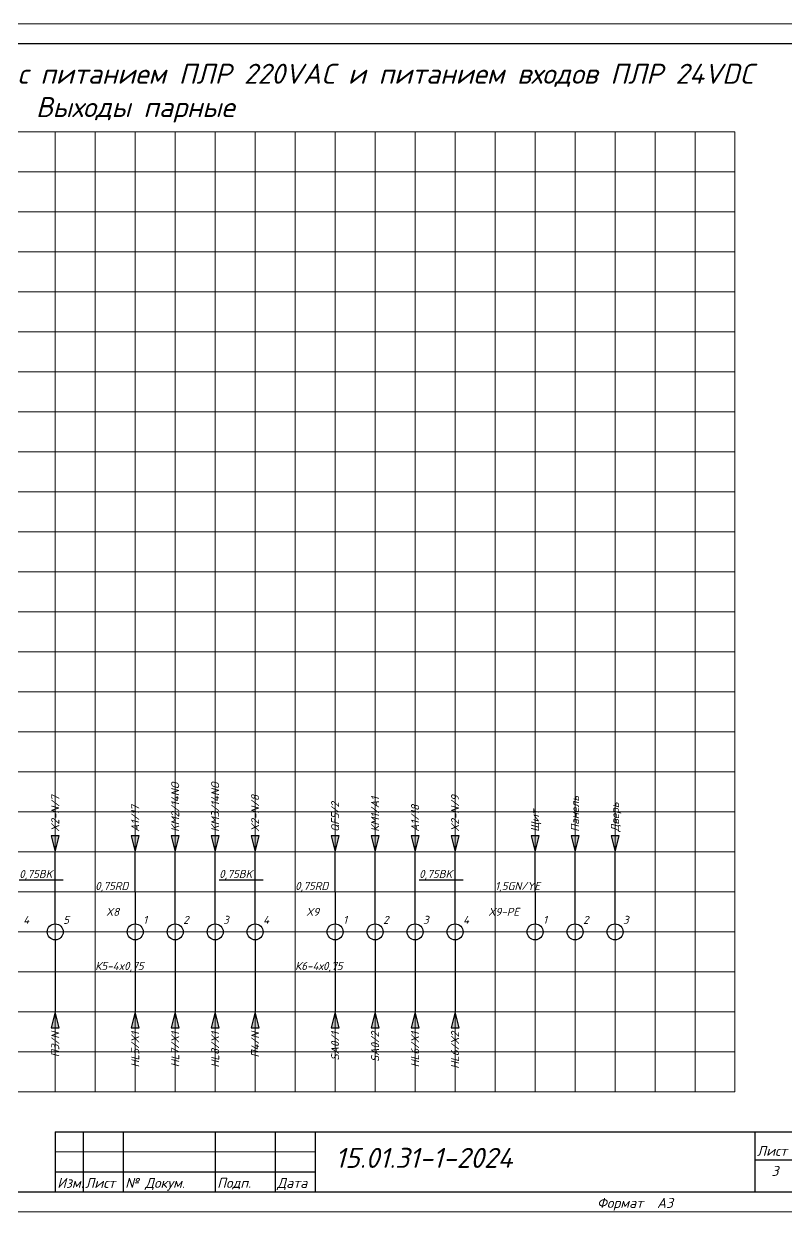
# Model space of a CAD drawing. Header units: millimetres. Extents: x 0 to 53000, y -591 to 24400.
# Drawn here: x 12002.1 to 12192.8, y 300.2 to 597 of the extents above; entities that cross this region are included whole.
import ezdxf
from ezdxf.enums import TextEntityAlignment as Align

# ---------------------------------------------------------------- set-up
doc = ezdxf.new("R2010")
doc.units = ezdxf.units.MM
for name, color, linetype, lineweight in [('4', 4, 'Continuous', 15), ('Основная', 7, 'Continuous', 30), ('Тонкая для кабелей', 7, 'Continuous', 15)]:
    doc.layers.add(name, color=color, linetype=linetype, lineweight=lineweight)
doc.layers.add('Привязки', color=2, linetype='Continuous', lineweight=0, plot=False, transparency=0.8)
doc.layers.add('рамка', color=253, linetype='Continuous', lineweight=5, transparency=0.8)
doc.styles.add('текст', font='isocpeui.ttf')

# ---------------------------------------------------------------- blocks, each defined once
blk = doc.blocks.new('*U110')
for p, q in [((230, 20), (415, 20)), ((230, 20), (230, 5)), ((237, 20), (237, 5)), ((247, 20), (247, 5)), ((270, 20), (270, 5)), ((285, 20), (285, 5)), ((295, 20), (295, 5)), ((405, 20), (405, 5)), ((405, 13), (415, 13)), ((230, 10), (295, 10)), ((230, 5), (295, 5))]:
    blk.add_line(p, q)
blk.add_lwpolyline([(20, 5), (415, 5), (415, 292), (20, 292)], close=True)
at = {"layer": '4'}
blk.add_line((230, 15), (295, 15), dxfattribs=at)
at = {"layer": 'Привязки'}
blk.add_lwpolyline([(0, 0), (420, 0), (420, 297), (0, 297)], close=True, dxfattribs=at)
at = {"layer": 'рамка'}
blk.add_lwpolyline([(0, 297), (420, 297), (420, 0), (0, 0)], close=True, dxfattribs=at)
at = {"style": 'текст'}
for s, p in [('Лист', (405.5, 14)), ('Изм.', (230.5, 6)), ('Лист', (237.5, 6)), ('№ Докум.', (247.5, 6)), ('Подп.', (270.5, 6)), ('Дата', (285.5, 6)), ('Формат', (365.5, 1)), ('А3', (380.5, 1))]:
    blk.add_text(s, height=2.5, dxfattribs=at).set_placement(p)
for tag, p, height in [('12', (90, 292), 0.00000373), ('13', (90, 292), 0.00000373), ('27', (90, 292), 0.00000522), ('29', (105, 249), 3.5), ('ИЗМ2', (230.5, 16), 2.5), ('ЛИСТИЗМ2', (237.5, 16), 2.5), ('№ДОКУМИЗМ2', (247.5, 16), 2.5), ('28', (415, 20), 0.0000438), ('ОБОЗНАЧЕНИЕ', (300, 11), 5), ('ИЗМ1', (230.5, 11), 2.5), ('ЛИСТИЗМ1', (237.5, 11), 2.5), ('№ДОКУМИЗМ1', (247.5, 11), 2.5), ('ПОДПИЗМ1', (270.5, 11), 2.5), ('ДАТАИЗМ1', (285.5, 11), 2.5), ('ДАТАНКОНТР', (285.5, 11), 2.5), ('ДАТАУТВ', (285.5, 6), 2.5), ('РАЗРАБ', (415, 5), 0.0000135), ('ЛИСТОВ', (415, 5), 0.0000135), ('ПРОВ', (415, 5), 0.0000135), ('ТКОНТР', (415, 5), 0.0000135), ('НКОНТР', (415, 5), 0.0000135), ('УТВ', (415, 5), 0.0000135), ('10', (415, 5), 0.0000135), ('11', (415, 5), 0.0000135), ('ПОДПИЗМ2', (415, 5), 0.0000135), ('ДАТАИЗМ2', (415, 5), 0.0000135), ('ИЗМ3', (415, 5), 0.0000135), ('ЛИСТИЗМ3', (415, 5), 0.0000135), ('№ДОКУМИЗМ3', (415, 5), 0.0000135), ('ПОДПИЗМ3', (415, 5), 0.0000135), ('ДАТАИЗМ3', (415, 5), 0.0000135), ('ИЗМ4', (415, 5), 0.0000135), ('ЛИСТИЗМ4', (415, 5), 0.0000135), ('№ДОКУМИЗМ4', (415, 5), 0.0000135), ('ПОДПИЗМ4', (415, 5), 0.0000135), ('ДАТАИЗМ4', (415, 5), 0.0000135), ('ДАТАРАЗРАБ', (415, 5), 0.0000135), ('ДАТАПРОВ', (415, 5), 0.0000135), ('ДАТАТКОНТР', (415, 5), 0.0000135)]:
    blk.add_attdef(tag, p, '', height=height, dxfattribs=at)
for tag, p, height, rotation in [('ОБОЗНАЧЕНИЕ-ВЕРХ', (85, 286), 3.5, 180), ('ПРИМЕНЯЕМОСТЬ', (19, 232.5), 2.5, 90), ('СПРАВ№', (19, 172.5), 2.5, 90), ('ДАТАУЧЁТАДУБЛ', (19, 115.5), 2.5, 90), ('ИНВ№ДУБЛ', (19, 90.5), 2.5, 90), ('ВЗАМИНВ№', (19, 65.5), 2.5, 90), ('ДАТАУЧЁТА', (19, 30.5), 2.5, 90), ('ИНВ№ПОДЛ', (19, 5.5), 2.5, 90)]:
    blk.add_attdef(tag, p, '', height=height, rotation=rotation, dxfattribs=at)
blk.add_attdef('30', text='', height=5, dxfattribs=at).set_placement((355, 34), align=Align.MIDDLE)
for tag, height, p in [('ЛИСТ', 2.5, (410, 9)), ('НАИМЕНОВАНИЕ1', 0.000027, (415, 5)), ('НАИМЕНОВАНИЕ2', 0.0000189, (415, 5)), ('НАИМЕНОВАНИЕ3', 0.0000189, (415, 5)), ('НАИМЕНОВАНИЕ4', 0.0000135, (415, 5)), ('МАССА', 0.0000189, (415, 5)), ('МАСШТАБ', 0.0000189, (415, 5)), ('МАТЕРИАЛ1', 0.0000135, (415, 5)), ('МАТЕРИАЛ2', 0.0000135, (415, 5)), ('МАТЕРИАЛ3', 0.0000135, (415, 5)), ('ПРЕДПРИЯТИЕ1', 0.0000189, (415, 5)), ('ПРЕДПРИЯТИЕ2', 0.0000189, (415, 5)), ('ПРЕДПРИЯТИЕ3', 0.0000189, (415, 5))]:
    blk.add_attdef(tag, text='', height=height, dxfattribs=at).set_placement(p, align=Align.CENTER)
for tag in ['ЛИТЕРА', 'ЛИТЕРА2', 'ЛИТЕРА3']:
    blk.add_attdef(tag, text='', height=0.0000135, dxfattribs=at).set_placement((415, 5), align=Align.RIGHT)
for tag in ['ИНДЕКС', 'ИНДЕКС2', 'ИНДЕКС3']:
    blk.add_attdef(tag, text='', height=0.0000135, dxfattribs=at).set_placement((415, 5), align=Align.TOP_LEFT)

msp = doc.modelspace()

# ---------------------------------------------------------------- hatches: boundary and pattern name
at = {"layer": 'Основная'}
h = msp.add_hatch(color=256, dxfattribs=at)
h.dxf.hatch_style = 1
h.paths.add_polyline_path([(12010, 390), (12011, 394), (12010, 394)])
h.paths.add_polyline_path([(12010, 390), (12010, 394), (12009, 394)])
h = msp.add_hatch(color=256, dxfattribs=at)
h.dxf.hatch_style = 1
h.paths.add_polyline_path([(12030, 390), (12031, 394), (12030, 394)])
h.paths.add_polyline_path([(12030, 390), (12030, 394), (12029, 394)])
h = msp.add_hatch(color=256, dxfattribs=at)
h.dxf.hatch_style = 1
h.paths.add_polyline_path([(12040, 390), (12041, 394), (12040, 394)])
h.paths.add_polyline_path([(12040, 390), (12040, 394), (12039, 394)])
h = msp.add_hatch(color=256, dxfattribs=at)
h.dxf.hatch_style = 1
h.paths.add_polyline_path([(12050, 390), (12051, 394), (12050, 394)])
h.paths.add_polyline_path([(12050, 390), (12050, 394), (12049, 394)])
h = msp.add_hatch(color=256, dxfattribs=at)
h.dxf.hatch_style = 1
h.paths.add_polyline_path([(12060, 390), (12061, 394), (12060, 394)])
h.paths.add_polyline_path([(12060, 390), (12060, 394), (12059, 394)])
h = msp.add_hatch(color=256, dxfattribs=at)
h.dxf.hatch_style = 1
h.paths.add_polyline_path([(12080, 390), (12081, 394), (12080, 394)])
h.paths.add_polyline_path([(12080, 390), (12080, 394), (12079, 394)])
h = msp.add_hatch(color=256, dxfattribs=at)
h.dxf.hatch_style = 1
h.paths.add_polyline_path([(12090, 390), (12091, 394), (12090, 394)])
h.paths.add_polyline_path([(12090, 390), (12090, 394), (12089, 394)])
h = msp.add_hatch(color=256, dxfattribs=at)
h.dxf.hatch_style = 1
h.paths.add_polyline_path([(12100, 390), (12101, 394), (12100, 394)])
h.paths.add_polyline_path([(12100, 390), (12100, 394), (12099, 394)])
h = msp.add_hatch(color=256, dxfattribs=at)
h.dxf.hatch_style = 1
h.paths.add_polyline_path([(12110, 390), (12111, 394), (12110, 394)])
h.paths.add_polyline_path([(12110, 390), (12110, 394), (12109, 394)])
h = msp.add_hatch(color=256, dxfattribs=at)
h.dxf.hatch_style = 1
h.paths.add_polyline_path([(12130, 390), (12131, 394), (12130, 394)])
h.paths.add_polyline_path([(12130, 390), (12130, 394), (12129, 394)])
h = msp.add_hatch(color=256, dxfattribs=at)
h.dxf.hatch_style = 1
h.paths.add_polyline_path([(12140, 390), (12141, 394), (12140, 394)])
h.paths.add_polyline_path([(12140, 390), (12140, 394), (12139, 394)])
h = msp.add_hatch(color=256, dxfattribs=at)
h.dxf.hatch_style = 1
h.paths.add_polyline_path([(12150, 390), (12151, 394), (12150, 394)])
h.paths.add_polyline_path([(12150, 390), (12150, 394), (12149, 394)])
h = msp.add_hatch(color=256, dxfattribs=at)
h.dxf.hatch_style = 1
h.paths.add_polyline_path([(12010, 350), (12009, 346), (12010, 346)])
h.paths.add_polyline_path([(12010, 350), (12010, 346), (12011, 346)])
h = msp.add_hatch(color=256, dxfattribs=at)
h.dxf.hatch_style = 1
h.paths.add_polyline_path([(12030, 350), (12029, 346), (12030, 346)])
h.paths.add_polyline_path([(12030, 350), (12030, 346), (12031, 346)])
h = msp.add_hatch(color=256, dxfattribs=at)
h.dxf.hatch_style = 1
h.paths.add_polyline_path([(12040, 350), (12039, 346), (12040, 346)])
h.paths.add_polyline_path([(12040, 350), (12040, 346), (12041, 346)])
h = msp.add_hatch(color=256, dxfattribs=at)
h.dxf.hatch_style = 1
h.paths.add_polyline_path([(12050, 350), (12049, 346), (12050, 346)])
h.paths.add_polyline_path([(12050, 350), (12050, 346), (12051, 346)])
h = msp.add_hatch(color=256, dxfattribs=at)
h.dxf.hatch_style = 1
h.paths.add_polyline_path([(12060, 350), (12059, 346), (12060, 346)])
h.paths.add_polyline_path([(12060, 350), (12060, 346), (12061, 346)])
h = msp.add_hatch(color=256, dxfattribs=at)
h.dxf.hatch_style = 1
h.paths.add_polyline_path([(12080, 350), (12079, 346), (12080, 346)])
h.paths.add_polyline_path([(12080, 350), (12080, 346), (12081, 346)])
h = msp.add_hatch(color=256, dxfattribs=at)
h.dxf.hatch_style = 1
h.paths.add_polyline_path([(12090, 350), (12089, 346), (12090, 346)])
h.paths.add_polyline_path([(12090, 350), (12090, 346), (12091, 346)])
h = msp.add_hatch(color=256, dxfattribs=at)
h.dxf.hatch_style = 1
h.paths.add_polyline_path([(12100, 350), (12099, 346), (12100, 346)])
h.paths.add_polyline_path([(12100, 350), (12100, 346), (12101, 346)])
h = msp.add_hatch(color=256, dxfattribs=at)
h.dxf.hatch_style = 1
h.paths.add_polyline_path([(12110, 350), (12109, 346), (12110, 346)])
h.paths.add_polyline_path([(12110, 350), (12110, 346), (12111, 346)])

# ---------------------------------------------------------------- linework, layer by layer
for p, q in [((12009, 394), (12010, 390)), ((12011, 394), (12009, 394)), ((12010, 390), (12011, 394)), ((12029, 394), (12030, 390)), ((12031, 394), (12029, 394)), ((12030, 390), (12031, 394)), ((12039, 394), (12040, 390)), ((12041, 394), (12039, 394)), ((12040, 390), (12041, 394)), ((12049, 394), (12050, 390)), ((12051, 394), (12049, 394)), ((12050, 390), (12051, 394)), ((12059, 394), (12060, 390)), ((12061, 394), (12059, 394)), ((12060, 390), (12061, 394)), ((12079, 394), (12080, 390)), ((12081, 394), (12079, 394)), ((12080, 390), (12081, 394)), ((12089, 394), (12090, 390)), ((12091, 394), (12089, 394)), ((12090, 390), (12091, 394)), ((12099, 394), (12100, 390)), ((12101, 394), (12099, 394)), ((12100, 390), (12101, 394)), ((12109, 394), (12110, 390)), ((12111, 394), (12109, 394)), ((12110, 390), (12111, 394)), ((12129, 394), (12130, 390)), ((12131, 394), (12129, 394)), ((12130, 390), (12131, 394)), ((12139, 394), (12140, 390)), ((12141, 394), (12139, 394)), ((12140, 390), (12141, 394)), ((12149, 394), (12150, 390)), ((12151, 394), (12149, 394)), ((12150, 390), (12151, 394)), ((12010, 380), (12010, 390)), ((12030, 380), (12030, 390)), ((12040, 380), (12040, 390)), ((12050, 380), (12050, 390)), ((12060, 380), (12060, 390)), ((12080, 380), (12080, 390)), ((12090, 380), (12090, 390)), ((12100, 380), (12100, 390)), ((12110, 380), (12110, 390)), ((12130, 380), (12130, 390)), ((12140, 380), (12140, 390)), ((12150, 380), (12150, 390)), ((12001, 383), (12012, 383)), ((12051, 383), (12062, 383)), ((12101, 383), (12112, 383)), ((12010, 372), (12010, 380)), ((12030, 380), (12030, 372)), ((12040, 372), (12040, 380)), ((12050, 372), (12050, 380)), ((12060, 372), (12060, 380)), ((12080, 380), (12080, 372)), ((12090, 372), (12090, 380)), ((12100, 372), (12100, 380)), ((12110, 372), (12110, 380)), ((12130, 380), (12130, 372)), ((12140, 372), (12140, 380)), ((12150, 372), (12150, 380)), ((12010, 368), (12010, 350)), ((12030, 368), (12030, 350)), ((12040, 368), (12040, 350)), ((12050, 368), (12050, 350)), ((12060, 368), (12060, 350)), ((12080, 368), (12080, 360)), ((12090, 368), (12090, 360)), ((12100, 368), (12100, 360)), ((12110, 368), (12110, 360)), ((12080, 360), (12080, 350)), ((12090, 360), (12090, 350)), ((12100, 360), (12100, 350)), ((12110, 360), (12110, 350)), ((12010, 350), (12009, 346)), ((12011, 346), (12010, 350)), ((12030, 350), (12029, 346)), ((12031, 346), (12030, 350)), ((12040, 350), (12039, 346)), ((12041, 346), (12040, 350)), ((12050, 350), (12049, 346)), ((12051, 346), (12050, 350)), ((12060, 350), (12059, 346)), ((12061, 346), (12060, 350)), ((12080, 350), (12079, 346)), ((12081, 346), (12080, 350)), ((12090, 350), (12089, 346)), ((12091, 346), (12090, 350)), ((12100, 350), (12099, 346)), ((12101, 346), (12100, 350)), ((12110, 350), (12109, 346)), ((12111, 346), (12110, 350)), ((12009, 346), (12011, 346)), ((12029, 346), (12031, 346)), ((12039, 346), (12041, 346)), ((12049, 346), (12051, 346)), ((12059, 346), (12061, 346)), ((12079, 346), (12081, 346)), ((12089, 346), (12091, 346)), ((12099, 346), (12101, 346)), ((12109, 346), (12111, 346))]:
    msp.add_line(p, q, dxfattribs=at)
for centre in [(12010, 370), (12030, 370), (12040, 370), (12050, 370), (12060, 370), (12080, 370), (12090, 370), (12100, 370), (12110, 370), (12130, 370), (12140, 370), (12150, 370)]:
    msp.add_circle(centre, 2, dxfattribs=at)
at = {"layer": 'Привязки'}
for p, q in [((11810, 570), (12180, 570)), ((12010, 570), (12010, 330)), ((12020, 570), (12020, 330)), ((12030, 570), (12030, 330)), ((12040, 570), (12040, 330)), ((12050, 570), (12050, 330)), ((12060, 570), (12060, 330)), ((12070, 570), (12070, 330)), ((12080, 570), (12080, 330)), ((12090, 570), (12090, 330)), ((12100, 570), (12100, 330)), ((12110, 570), (12110, 330)), ((12120, 570), (12120, 330)), ((12130, 570), (12130, 330)), ((12140, 570), (12140, 330)), ((12150, 570), (12150, 330)), ((12160, 570), (12160, 330)), ((12170, 570), (12170, 330)), ((12180, 570), (12180, 330)), ((11810, 560), (12180, 560)), ((11810, 550), (12180, 550)), ((11810, 540), (12180, 540)), ((11810, 530), (12180, 530)), ((11810, 520), (12180, 520)), ((11810, 510), (12180, 510)), ((11810, 500), (12180, 500)), ((11810, 490), (12180, 490)), ((11810, 480), (12180, 480)), ((11810, 470), (12180, 470)), ((11810, 460), (12180, 460)), ((11810, 450), (12180, 450)), ((11810, 440), (12180, 440)), ((11810, 430), (12180, 430)), ((11810, 420), (12180, 420)), ((11810, 410), (12180, 410)), ((11810, 400), (12180, 400)), ((11810, 390), (12180, 390)), ((11810, 380), (12180, 380)), ((11810, 370), (12180, 370)), ((11810, 360), (12180, 360)), ((11810, 350), (12180, 350)), ((11810, 340), (12180, 340)), ((12180, 330), (12000, 330))]:
    msp.add_line(p, q, dxfattribs=at)
at = {"layer": 'Тонкая для кабелей'}
for p, q in [((12052, 380), (12020, 380)), ((12102, 380), (12070, 380)), ((12152, 380), (12120, 380)), ((12012, 360), (11960, 360)), ((12062, 360), (12020, 360)), ((12112, 360), (12070, 360))]:
    msp.add_line(p, q, dxfattribs=at)

# ---------------------------------------------------------------- block references
ref = msp.add_blockref('*U110', (11780, 300))
ref.add_attrib('ОБОЗНАЧЕНИЕ', '15.01.31-1-2024', (12080, 311), dxfattribs={"height": 5, "style": 'текст'})
ref.add_attrib('ЛИСТ', '3', dxfattribs={"height": 2.5, "style": 'текст'}).set_placement((12190, 309), align=Align.CENTER)

# ---------------------------------------------------------------- texts
at = {"layer": 'Основная', "style": 'текст'}
for s, width, heights, insert, char_height, attachment_point in [('Принципиальная электрическая схема с питанием ПЛР 220VAC и питанием входов ПЛР 24VDC\\PВыходы парные', 333.9398066, [15.99579], (12030.0001, 586.99998), 5, 2), ('X8', 10, [2.17654], (12026, 374), 2, 9), ('X9', 10, [0], (12076, 374), 2, 9), ('X9-PE', 10, [0], (12126, 374), 2, 9), ('4', 3, [0], (12002, 372), 2, 7), ('5', 3, [0], (12012, 372), 2, 7), ('1', 3, [0], (12032, 372), 2, 7), ('2', 3, [0], (12042, 372), 2, 7), ('3', 3, [0], (12052, 372), 2, 7), ('4', 3, [0], (12062, 372), 2, 7), ('1', 3, [0], (12082, 372), 2, 7), ('2', 3, [0], (12092, 372), 2, 7), ('3', 3, [0], (12102, 372), 2, 7), ('4', 3, [0], (12112, 372), 2, 7), ('1', 3, [0], (12132, 372), 2, 7), ('2', 3, [0], (12142, 372), 2, 7), ('3', 3, [0], (12152, 372), 2, 7)]:
    msp.add_mtext_dynamic_manual_height_columns(s, width=width, gutter_width=200, heights=heights, dxfattribs=dict(at, insert=insert, char_height=char_height, attachment_point=attachment_point))
at = {"layer": 'Основная', "char_height": 2, "rotation": 90, "style": 'текст'}
for s, width, insert, attachment_point in [('KM2/14NO', 5.8793103, (12039, 395), 1), ('KM3/14NO', 5.8793103, (12049, 395), 1), ('X2-N/7', 5.8793103, (12009, 395), 1), ('X2-N/8', 5.8793103, (12059, 395), 1), ('КМ1/А1', 5.8793103, (12089, 395), 1), ('X2-N/9', 5.8793103, (12109, 395), 1), ('Панель', 5.8793103, (12139, 395), 1), ('A1/17', 5.8793103, (12029, 395), 1), ('QF5/2', 5.8793103, (12079, 395), 1), ('A1/18', 5.8793103, (12099, 395), 1), ('Щит', 5.8793103, (12129, 395), 1), ('Дверь', 5.8793103, (12149, 395), 1), ('\\pxt2;П3/N', 5.8793103, (12011, 345), 9), ('HL5/X1', 5.8793103, (12031, 345), 9), ('HL7/X1', 5.8793103, (12041, 345), 9), ('HL8/X1', 5.8793103, (12051, 345), 9), ('П4/N', 5.8793103, (12061, 345), 9), ('SA0/1', 5.8793103, (12081, 345), 9), ('SA0/2', 5.8793103, (12091, 345), 9), ('HL6/X1', 5.8793103, (12101, 345), 9), ('HL6/X2', 7.5063457, (12111, 345), 9)]:
    msp.add_mtext_dynamic_manual_height_columns(s, width=width, gutter_width=200, heights=[0], dxfattribs=dict(at, insert=insert, attachment_point=attachment_point))
at = {"layer": 'Тонкая для кабелей', "char_height": 2, "attachment_point": 7, "style": 'текст'}
for s, width, insert in [('0,75BK', 10, (12001, 383)), ('0,75BK', 10, (12051, 383)), ('0,75BK', 10, (12101, 383)), ('0,75RD', 10, (12020, 380)), ('0,75RD', 10, (12070, 380)), ('1,5GN/YE', 10, (12120, 380)), ('К5-4x0,75', 10, (12020, 360)), ('К6-4х0,75', 15.2567603, (12070, 360))]:
    msp.add_mtext_dynamic_manual_height_columns(s, width=width, gutter_width=200, heights=[0], dxfattribs=dict(at, insert=insert))

doc.saveas('drawing.dxf')
